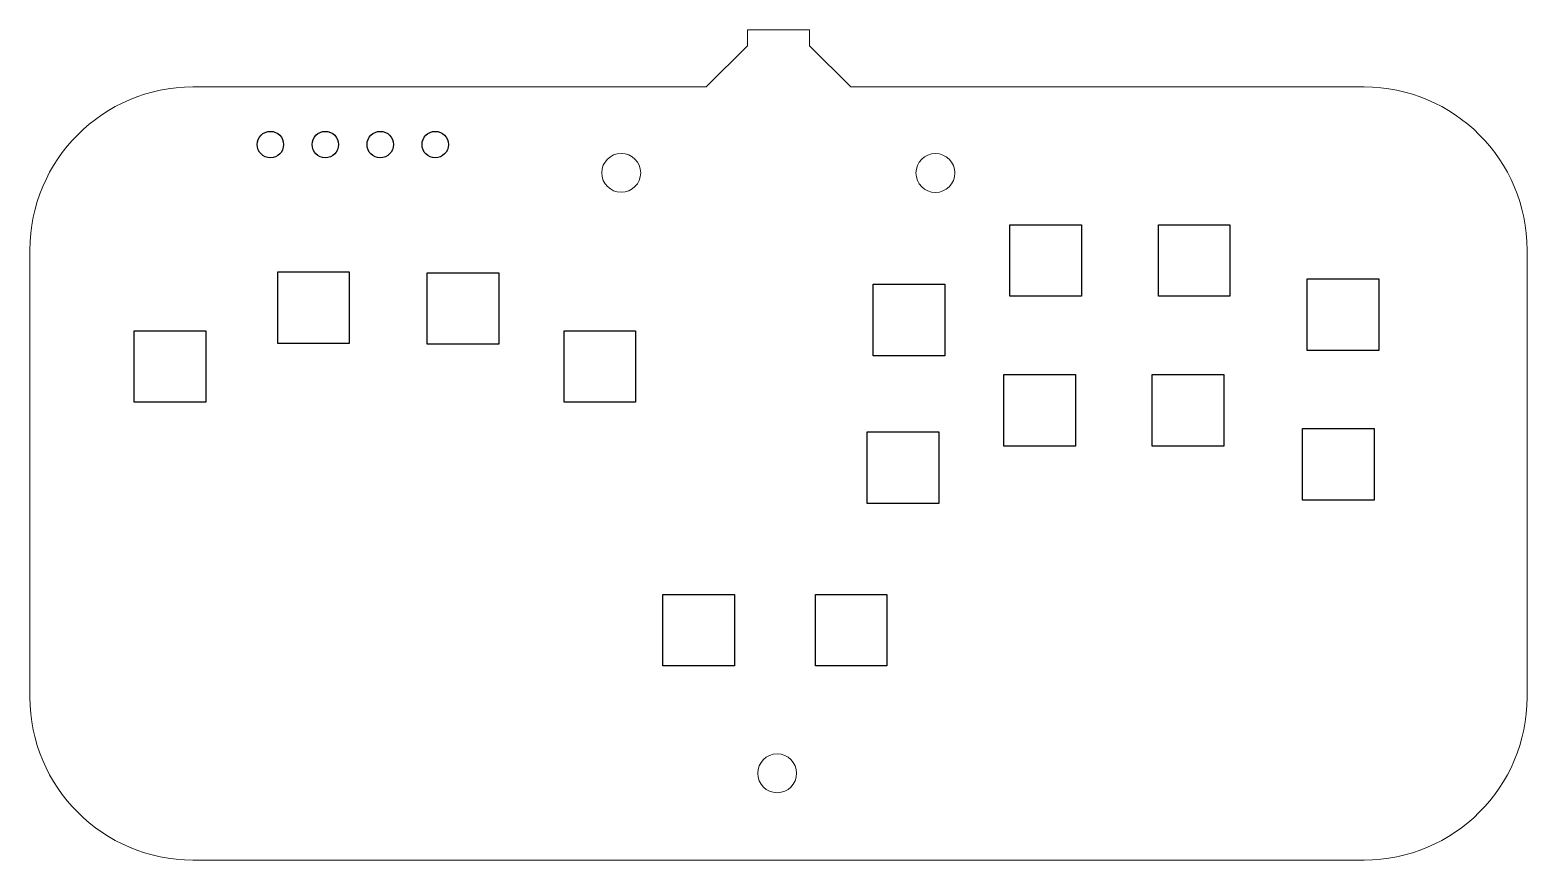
# Model space of a CAD drawing. Header units: millimetres. Extents: x 194 to 483, y 116 to 276.
import ezdxf

# ---------------------------------------------------------------- set-up
doc = ezdxf.new("R2010")
doc.units = ezdxf.units.MM
doc.header["$MEASUREMENT"] = 0
doc.layers.get('0').update_dxf_attribs({"lineweight": 0})

# ---------------------------------------------------------------- blocks, each defined once
blk = doc.blocks.new('Block_0')
at = {"color": 18, "lineweight": 9, "true_color": 0x000000}
for points in [[(312.23, 248.64), (312.23, 250.71), (310.55, 252.39), (308.48, 252.39), (306.41, 252.39), (304.73, 250.71), (304.73, 248.64)], [(372.84, 248.62), (372.84, 250.69), (371.16, 252.37), (369.09, 252.37), (367.02, 252.37), (365.34, 250.69), (365.34, 248.62)], [(304.73, 248.64), (304.73, 246.57), (306.41, 244.89), (308.48, 244.89), (310.55, 244.89), (312.23, 246.57), (312.23, 248.64)], [(365.34, 248.62), (365.34, 246.55), (367.02, 244.87), (369.09, 244.87), (371.16, 244.87), (372.84, 246.55), (372.84, 248.62)], [(342.31, 132.84), (342.31, 134.91), (340.63, 136.59), (338.56, 136.59), (336.49, 136.59), (334.81, 134.91), (334.81, 132.84)], [(334.81, 132.84), (334.81, 130.77), (336.49, 129.09), (338.56, 129.09), (340.63, 129.09), (342.31, 130.77), (342.31, 132.84)]]:
    blk.add_open_spline(points, degree=3, knots=[0, 0, 0, 0, 1, 1, 1, 2, 2, 2, 2], dxfattribs=at)
blk = doc.blocks.new('Block_1')
at = {"color": 18, "lineweight": 18, "true_color": 0x000000}
for points in [[(332.82, 276.21), (332.82, 276.21), (332.82, 273.15), (332.82, 273.15)], [(333.82, 276.21), (333.82, 276.21), (332.82, 276.21), (332.82, 276.21)], [(343.82, 276.21), (343.82, 276.21), (333.82, 276.21), (333.82, 276.21)], [(344.82, 276.21), (344.82, 276.21), (343.82, 276.21), (343.82, 276.21)], [(344.82, 273.15), (344.82, 273.15), (344.82, 276.21), (344.82, 276.21)], [(332.82, 273.15), (332.82, 273.15), (324.87, 265.21), (324.87, 265.21)], [(352.76, 265.21), (352.76, 265.21), (344.82, 273.15), (344.82, 273.15)], [(215.05, 263.3), (215.05, 263.3), (213.62, 262.74), (213.62, 262.74)], [(216.51, 263.79), (216.51, 263.79), (215.05, 263.3), (215.05, 263.3)], [(218, 264.22), (218, 264.22), (216.51, 263.79), (216.51, 263.79)], [(219.52, 264.57), (219.52, 264.57), (218, 264.22), (218, 264.22)], [(221.07, 264.84), (221.07, 264.84), (219.52, 264.57), (219.52, 264.57)], [(222.64, 265.04), (222.64, 265.04), (221.07, 264.84), (221.07, 264.84)], [(224.24, 265.17), (224.24, 265.17), (222.64, 265.04), (222.64, 265.04)], [(225.86, 265.21), (225.86, 265.21), (224.24, 265.17), (224.24, 265.17)], [(324.87, 265.21), (324.87, 265.21), (225.86, 265.21), (225.86, 265.21)], [(451.78, 265.21), (451.78, 265.21), (352.76, 265.21), (352.76, 265.21)], [(453.4, 265.17), (453.4, 265.17), (451.78, 265.21), (451.78, 265.21)], [(454.99, 265.04), (454.99, 265.04), (453.4, 265.17), (453.4, 265.17)], [(456.57, 264.84), (456.57, 264.84), (454.99, 265.04), (454.99, 265.04)], [(458.11, 264.57), (458.11, 264.57), (456.57, 264.84), (456.57, 264.84)], [(459.63, 264.22), (459.63, 264.22), (458.11, 264.57), (458.11, 264.57)], [(461.13, 263.79), (461.13, 263.79), (459.63, 264.22), (459.63, 264.22)], [(462.59, 263.3), (462.59, 263.3), (461.13, 263.79), (461.13, 263.79)], [(464.02, 262.74), (464.02, 262.74), (462.59, 263.3), (462.59, 263.3)], [(209.56, 260.65), (209.56, 260.65), (208.28, 259.84), (208.28, 259.84)], [(210.87, 261.41), (210.87, 261.41), (209.56, 260.65), (209.56, 260.65)], [(212.23, 262.11), (212.23, 262.11), (210.87, 261.41), (210.87, 261.41)], [(213.62, 262.74), (213.62, 262.74), (212.23, 262.11), (212.23, 262.11)], [(465.41, 262.11), (465.41, 262.11), (464.02, 262.74), (464.02, 262.74)], [(466.76, 261.41), (466.76, 261.41), (465.41, 262.11), (465.41, 262.11)], [(468.08, 260.65), (468.08, 260.65), (466.76, 261.41), (466.76, 261.41)], [(469.36, 259.84), (469.36, 259.84), (468.08, 260.65), (468.08, 260.65)], [(204.72, 257.04), (204.72, 257.04), (203.63, 256), (203.63, 256)], [(205.86, 258.03), (205.86, 258.03), (204.72, 257.04), (204.72, 257.04)], [(207.05, 258.96), (207.05, 258.96), (205.86, 258.03), (205.86, 258.03)], [(208.28, 259.84), (208.28, 259.84), (207.05, 258.96), (207.05, 258.96)], [(470.59, 258.96), (470.59, 258.96), (469.36, 259.84), (469.36, 259.84)], [(471.78, 258.03), (471.78, 258.03), (470.59, 258.96), (470.59, 258.96)], [(472.92, 257.04), (472.92, 257.04), (471.78, 258.03), (471.78, 258.03)], [(474.01, 256), (474.01, 256), (472.92, 257.04), (472.92, 257.04)], [(202.59, 254.9), (202.59, 254.9), (201.6, 253.76), (201.6, 253.76)], [(203.63, 256), (203.63, 256), (202.59, 254.9), (202.59, 254.9)], [(475.05, 254.9), (475.05, 254.9), (474.01, 256), (474.01, 256)], [(476.04, 253.76), (476.04, 253.76), (475.05, 254.9), (475.05, 254.9)], [(199.79, 251.34), (199.79, 251.34), (198.97, 250.07), (198.97, 250.07)], [(200.66, 252.58), (200.66, 252.58), (199.79, 251.34), (199.79, 251.34)], [(201.6, 253.76), (201.6, 253.76), (200.66, 252.58), (200.66, 252.58)], [(476.97, 252.58), (476.97, 252.58), (476.04, 253.76), (476.04, 253.76)], [(477.85, 251.34), (477.85, 251.34), (476.97, 252.58), (476.97, 252.58)], [(478.67, 250.07), (478.67, 250.07), (477.85, 251.34), (477.85, 251.34)], [(198.21, 248.75), (198.21, 248.75), (197.52, 247.39), (197.52, 247.39)], [(198.97, 250.07), (198.97, 250.07), (198.21, 248.75), (198.21, 248.75)], [(479.42, 248.75), (479.42, 248.75), (478.67, 250.07), (478.67, 250.07)], [(480.12, 247.39), (480.12, 247.39), (479.42, 248.75), (479.42, 248.75)], [(196.89, 246), (196.89, 246), (196.33, 244.57), (196.33, 244.57)], [(197.52, 247.39), (197.52, 247.39), (196.89, 246), (196.89, 246)], [(480.75, 246), (480.75, 246), (480.12, 247.39), (480.12, 247.39)], [(481.31, 244.57), (481.31, 244.57), (480.75, 246), (480.75, 246)], [(195.83, 243.11), (195.83, 243.11), (195.41, 241.62), (195.41, 241.62)], [(196.33, 244.57), (196.33, 244.57), (195.83, 243.11), (195.83, 243.11)], [(481.8, 243.11), (481.8, 243.11), (481.31, 244.57), (481.31, 244.57)], [(482.23, 241.62), (482.23, 241.62), (481.8, 243.11), (481.8, 243.11)], [(195.06, 240.1), (195.06, 240.1), (194.78, 238.55), (194.78, 238.55)], [(195.41, 241.62), (195.41, 241.62), (195.06, 240.1), (195.06, 240.1)], [(482.58, 240.1), (482.58, 240.1), (482.23, 241.62), (482.23, 241.62)], [(482.85, 238.55), (482.85, 238.55), (482.58, 240.1), (482.58, 240.1)], [(194.58, 236.98), (194.58, 236.98), (194.46, 235.38), (194.46, 235.38)], [(194.78, 238.55), (194.78, 238.55), (194.58, 236.98), (194.58, 236.98)], [(483.05, 236.98), (483.05, 236.98), (482.85, 238.55), (482.85, 238.55)], [(483.18, 235.38), (483.18, 235.38), (483.05, 236.98), (483.05, 236.98)], [(194.46, 235.38), (194.46, 235.38), (194.42, 233.76), (194.42, 233.76)], [(483.22, 233.76), (483.22, 233.76), (483.18, 235.38), (483.18, 235.38)], [(194.42, 233.76), (194.42, 233.76), (194.42, 147.55), (194.42, 147.55)], [(483.22, 147.55), (483.22, 147.55), (483.22, 233.76), (483.22, 233.76)], [(194.42, 147.55), (194.42, 147.55), (194.46, 145.93), (194.46, 145.93)], [(483.18, 145.93), (483.18, 145.93), (483.22, 147.55), (483.22, 147.55)], [(194.46, 145.93), (194.46, 145.93), (194.58, 144.33), (194.58, 144.33)], [(483.05, 144.33), (483.05, 144.33), (483.18, 145.93), (483.18, 145.93)], [(194.58, 144.33), (194.58, 144.33), (194.78, 142.76), (194.78, 142.76)], [(194.78, 142.76), (194.78, 142.76), (195.06, 141.21), (195.06, 141.21)], [(482.58, 141.21), (482.58, 141.21), (482.85, 142.76), (482.85, 142.76)], [(482.85, 142.76), (482.85, 142.76), (483.05, 144.33), (483.05, 144.33)], [(195.06, 141.21), (195.06, 141.21), (195.41, 139.69), (195.41, 139.69)], [(195.41, 139.69), (195.41, 139.69), (195.83, 138.2), (195.83, 138.2)], [(481.8, 138.2), (481.8, 138.2), (482.23, 139.69), (482.23, 139.69)], [(482.23, 139.69), (482.23, 139.69), (482.58, 141.21), (482.58, 141.21)], [(195.83, 138.2), (195.83, 138.2), (196.33, 136.74), (196.33, 136.74)], [(196.33, 136.74), (196.33, 136.74), (196.89, 135.31), (196.89, 135.31)], [(480.75, 135.31), (480.75, 135.31), (481.31, 136.74), (481.31, 136.74)], [(481.31, 136.74), (481.31, 136.74), (481.8, 138.2), (481.8, 138.2)], [(196.89, 135.31), (196.89, 135.31), (197.52, 133.92), (197.52, 133.92)], [(197.52, 133.92), (197.52, 133.92), (198.21, 132.56), (198.21, 132.56)], [(479.42, 132.56), (479.42, 132.56), (480.12, 133.92), (480.12, 133.92)], [(480.12, 133.92), (480.12, 133.92), (480.75, 135.31), (480.75, 135.31)], [(198.21, 132.56), (198.21, 132.56), (198.97, 131.24), (198.97, 131.24)], [(198.97, 131.24), (198.97, 131.24), (199.79, 129.97), (199.79, 129.97)], [(199.79, 129.97), (199.79, 129.97), (200.66, 128.74), (200.66, 128.74)], [(476.97, 128.74), (476.97, 128.74), (477.85, 129.97), (477.85, 129.97)], [(477.85, 129.97), (477.85, 129.97), (478.67, 131.24), (478.67, 131.24)], [(478.67, 131.24), (478.67, 131.24), (479.42, 132.56), (479.42, 132.56)], [(200.66, 128.74), (200.66, 128.74), (201.6, 127.55), (201.6, 127.55)], [(201.6, 127.55), (201.6, 127.55), (202.59, 126.41), (202.59, 126.41)], [(475.05, 126.41), (475.05, 126.41), (476.04, 127.55), (476.04, 127.55)], [(476.04, 127.55), (476.04, 127.55), (476.97, 128.74), (476.97, 128.74)], [(202.59, 126.41), (202.59, 126.41), (203.63, 125.31), (203.63, 125.31)], [(203.63, 125.31), (203.63, 125.31), (204.72, 124.27), (204.72, 124.27)], [(204.72, 124.27), (204.72, 124.27), (205.86, 123.29), (205.86, 123.29)], [(471.78, 123.29), (471.78, 123.29), (472.92, 124.27), (472.92, 124.27)], [(472.92, 124.27), (472.92, 124.27), (474.01, 125.31), (474.01, 125.31)], [(474.01, 125.31), (474.01, 125.31), (475.05, 126.41), (475.05, 126.41)], [(205.86, 123.29), (205.86, 123.29), (207.05, 122.35), (207.05, 122.35)], [(207.05, 122.35), (207.05, 122.35), (208.28, 121.48), (208.28, 121.48)], [(208.28, 121.48), (208.28, 121.48), (209.56, 120.66), (209.56, 120.66)], [(468.08, 120.66), (468.08, 120.66), (469.36, 121.48), (469.36, 121.48)], [(469.36, 121.48), (469.36, 121.48), (470.59, 122.35), (470.59, 122.35)], [(470.59, 122.35), (470.59, 122.35), (471.78, 123.29), (471.78, 123.29)], [(209.56, 120.66), (209.56, 120.66), (210.87, 119.9), (210.87, 119.9)], [(210.87, 119.9), (210.87, 119.9), (212.23, 119.21), (212.23, 119.21)], [(212.23, 119.21), (212.23, 119.21), (213.62, 118.58), (213.62, 118.58)], [(213.62, 118.58), (213.62, 118.58), (215.05, 118.01), (215.05, 118.01)], [(462.59, 118.01), (462.59, 118.01), (464.02, 118.58), (464.02, 118.58)], [(464.02, 118.58), (464.02, 118.58), (465.41, 119.21), (465.41, 119.21)], [(465.41, 119.21), (465.41, 119.21), (466.76, 119.9), (466.76, 119.9)], [(466.76, 119.9), (466.76, 119.9), (468.08, 120.66), (468.08, 120.66)], [(215.05, 118.01), (215.05, 118.01), (216.51, 117.52), (216.51, 117.52)], [(216.51, 117.52), (216.51, 117.52), (218, 117.09), (218, 117.09)], [(218, 117.09), (218, 117.09), (219.52, 116.74), (219.52, 116.74)], [(219.52, 116.74), (219.52, 116.74), (221.07, 116.47), (221.07, 116.47)], [(221.07, 116.47), (221.07, 116.47), (222.64, 116.27), (222.64, 116.27)], [(222.64, 116.27), (222.64, 116.27), (224.24, 116.15), (224.24, 116.15)], [(224.24, 116.15), (224.24, 116.15), (225.86, 116.1), (225.86, 116.1)], [(225.86, 116.1), (225.86, 116.1), (451.78, 116.1), (451.78, 116.1)], [(451.78, 116.1), (451.78, 116.1), (453.4, 116.15), (453.4, 116.15)], [(453.4, 116.15), (453.4, 116.15), (454.99, 116.27), (454.99, 116.27)], [(454.99, 116.27), (454.99, 116.27), (456.57, 116.47), (456.57, 116.47)], [(456.57, 116.47), (456.57, 116.47), (458.11, 116.74), (458.11, 116.74)], [(458.11, 116.74), (458.11, 116.74), (459.63, 117.09), (459.63, 117.09)], [(459.63, 117.09), (459.63, 117.09), (461.13, 117.52), (461.13, 117.52)], [(461.13, 117.52), (461.13, 117.52), (462.59, 118.01), (462.59, 118.01)]]:
    blk.add_open_spline(points, degree=3, dxfattribs=at)

msp = doc.modelspace()

# ---------------------------------------------------------------- linework, layer by layer
at = {"color": 18, "lineweight": 25, "true_color": 0x000000}
for points in [[(383.46, 238.64), (397.26, 238.64), (397.26, 224.84), (383.46, 224.84)], [(425.89, 238.64), (425.89, 224.84), (412.09, 224.84), (412.09, 238.64)], [(242.22, 215.74), (242.22, 229.54), (256.02, 229.54), (256.02, 215.74)], [(271.05, 215.59), (271.05, 229.39), (284.85, 229.39), (284.85, 215.59)], [(454.62, 214.41), (440.82, 214.41), (440.82, 228.21), (454.62, 228.21)], [(357.09, 213.36), (357.09, 227.16), (370.89, 227.16), (370.89, 213.36)], [(228.33, 218.19), (228.33, 204.39), (214.53, 204.39), (214.53, 218.19)], [(311.25, 218.19), (311.25, 204.39), (297.45, 204.39), (297.45, 218.19)], [(382.29, 195.94), (382.29, 209.74), (396.09, 209.74), (396.09, 195.94)], [(424.71, 209.74), (424.71, 195.94), (410.91, 195.94), (410.91, 209.74)], [(439.91, 185.51), (439.91, 199.31), (453.71, 199.31), (453.71, 185.51)], [(369.74, 184.9), (355.94, 184.9), (355.94, 198.7), (369.74, 198.7)], [(316.52, 167.35), (330.32, 167.35), (330.32, 153.55), (316.52, 153.55)], [(345.94, 167.35), (359.74, 167.35), (359.74, 153.55), (345.94, 153.55)]]:
    msp.add_lwpolyline(points, close=True, dxfattribs=at)
for centre in [(240.8, 254.09), (251.4, 254.09), (262, 254.09), (272.6, 254.09)]:
    msp.add_circle(centre, 2.55, dxfattribs=at)

# ---------------------------------------------------------------- block references
for name in ['Block_1', 'Block_0']:
    msp.add_blockref(name, (0, 0))

doc.saveas('drawing.dxf')
